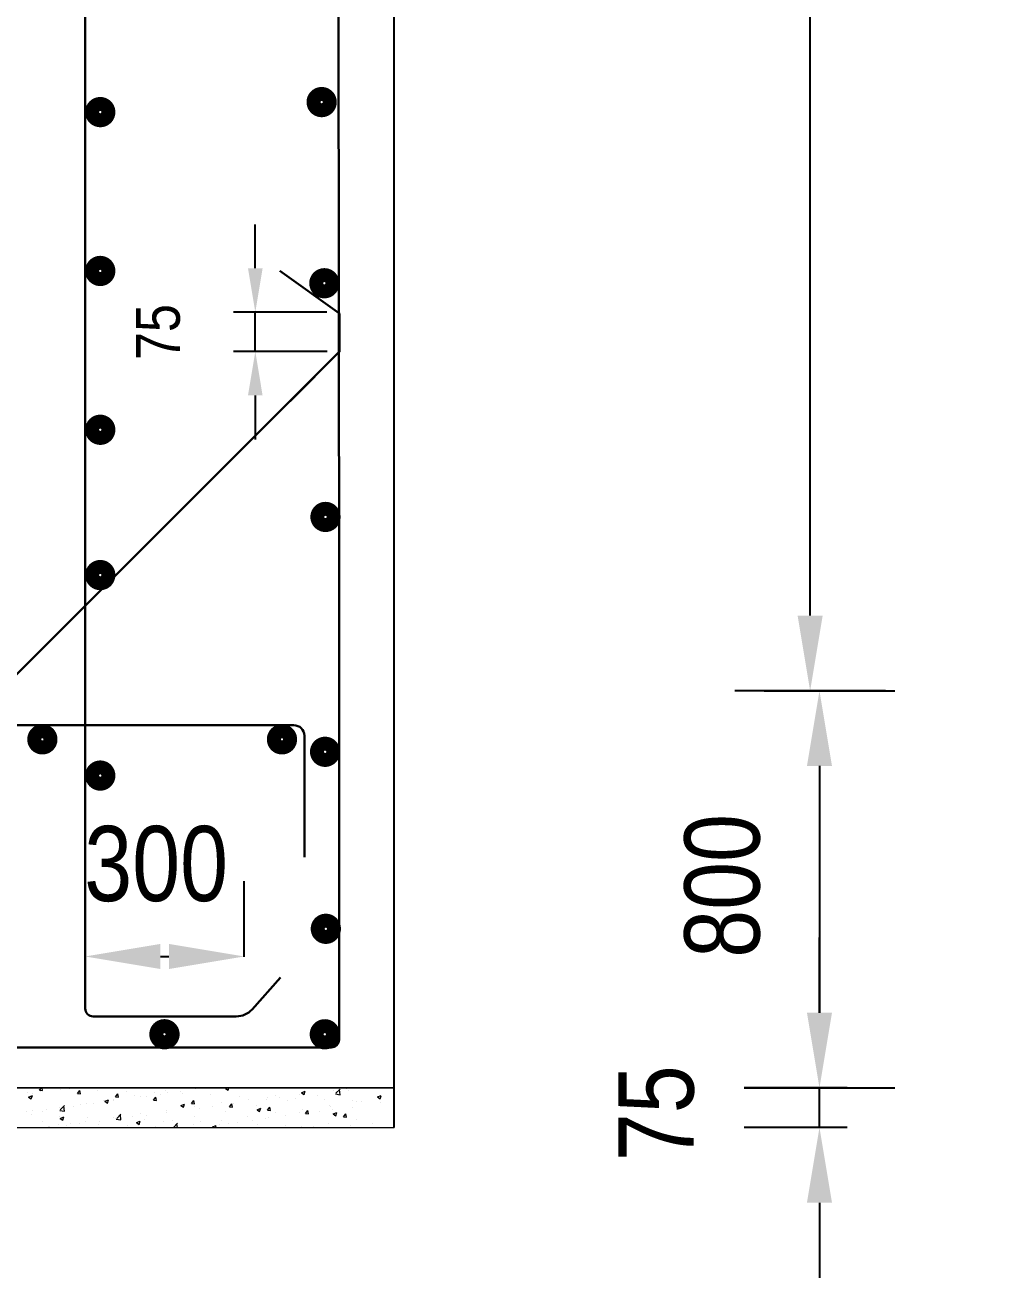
# Model space of a CAD drawing. Extents: x -119161 to 3778985, y -718511 to -30958.
# Drawn here: x 2992326 to 2995408, y -265149 to -261150 of the extents above; entities that cross this region are included whole.
import ezdxf

# ---------------------------------------------------------------- set-up
doc = ezdxf.new("R2010")
doc.units = 0
doc.header["$MEASUREMENT"] = 0
doc.layers.get('DEFPOINTS').update_dxf_attribs({"linetype": 'CONTINUOUS'})
doc.layers.add('Dim', color=7, linetype='CONTINUOUS', lineweight=9)
doc.layers.add('ROD', color=1, linetype='CONTINUOUS', lineweight=30)
doc.layers.add('LINE', color=7, linetype='CONTINUOUS')
doc.styles.add('ARIAL', font='ARIALN.TTF')
doc.styles.add('DIM', font='isocp3.shx')
doc.styles.add('dimText', font='ARIALN.TTF')
doc.dimstyles.new('dim n_120', dxfattribs={"dimtxt": 240, "dimasz": 240, "dimexe": 240, "dimexo": 150, "dimgap": 100, "dimtad": 2, "dimdec": 0, "dimzin": 0, "dimdsep": 46, "dimtxsty": 'DIM', "dimcen": 350, "dimclrd": 5, "dimclre": 5, "dimclrt": 7, "dimadec": 0, "dimazin": 0, "dimtfac": 1, "dimtdec": 0, "dimtmove": 0, "dimatfit": 3, "dimfxl": 240, "dimfxlon": 1, "dimtolj": 1, "dimtzin": 0, "dimarcsym": 0})
doc.dimstyles.new('dim_70', dxfattribs={"dimtxt": 140, "dimasz": 140, "dimexe": 70, "dimexo": 40, "dimgap": 50, "dimtad": 1, "dimdec": 0, "dimzin": 0, "dimdsep": 46, "dimtxsty": 'ARIAL', "dimcen": 0.09, "dimclrd": 5, "dimclre": 5, "dimclrt": 7, "dimadec": 0, "dimazin": 0, "dimtfac": 1, "dimtdec": 0, "dimtmove": 0, "dimatfit": 3, "dimfxl": 1, "dimtolj": 1, "dimtzin": 0, "dimarcsym": 0})

# ---------------------------------------------------------------- blocks, each defined once
blk = doc.blocks.new('*D1205')
at = {"layer": 'DEFPOINTS', "color": 0, "lineweight": -2, "ltscale": 50}
for p in [(2994533.9, -263275.1), (2994240.2, -264542.6), (2994860.9, -264542.6)]:
    blk.add_point(p, dxfattribs=at)
at = {"layer": 'Dim', "color": 5, "lineweight": -2, "ltscale": 50}
for p, q in [((2994683.9, -263275.1), (2995100.9, -263275.1)), ((2994860.9, -263515.1), (2994860.9, -264302.6)), ((2994620.9, -264542.6), (2995100.9, -264542.6))]:
    blk.add_line(p, q, dxfattribs=at)
for points in [[(2994820.9, -263515.1), (2994900.9, -263515.1), (2994860.9, -263275.1)], [(2994820.9, -264302.6), (2994900.9, -264302.6), (2994860.9, -264542.6)]]:
    blk.add_solid(points, dxfattribs=at)
at = {"layer": 'Dim', "color": 7, "ltscale": 50, "insert": (2994551.5, -263897.9), "char_height": 240, "attachment_point": 5, "rotation": 90, "style": 'dimText'}
blk.add_mtext('\\A1;800 ', dxfattribs=at)
blk = doc.blocks.new('*D1210')
at = {"layer": 'DEFPOINTS', "color": 0, "lineweight": -2, "ltscale": 50}
for p in [(2993025.2, -264123.2), (2992518.2, -264274.8), (2993025.2, -264274.8)]:
    blk.add_point(p, dxfattribs=at)
at = {"layer": 'Dim', "color": 5, "lineweight": -2, "ltscale": 50}
for p, q in [((2992518.2, -264124.8), (2992518.2, -263883.2)), ((2993025.2, -264124.8), (2993025.2, -263883.2)), ((2992758.2, -264123.2), (2992785.2, -264123.2))]:
    blk.add_line(p, q, dxfattribs=at)
for points in [[(2992758.2, -264083.2), (2992758.2, -264163.2), (2992518.2, -264123.2)], [(2992785.2, -264083.2), (2992785.2, -264163.2), (2993025.2, -264123.2)]]:
    blk.add_solid(points, dxfattribs=at)
at = {"layer": 'Dim', "color": 7, "ltscale": 50, "insert": (2992744.4, -263828.2), "char_height": 240, "attachment_point": 5, "style": 'dimText'}
blk.add_mtext('\\A1;300', dxfattribs=at)
blk = doc.blocks.new('*D1211')
at = {"layer": 'DEFPOINTS', "color": 0, "lineweight": -2, "ltscale": 50}
for p in [(2993060.8, -262066.2), (2993329.4, -262066.2), (2993329.6, -262192.5)]:
    blk.add_point(p, dxfattribs=at)
at = {"layer": 'Dim', "color": 5, "lineweight": -2, "ltscale": 50}
for p, q in [((2993060.8, -261926.2), (2993060.8, -261786.2)), ((2993289.4, -262066.2), (2992990.8, -262066.2)), ((2993060.8, -262192.5), (2993060.8, -262066.2)), ((2993289.6, -262192.5), (2992990.8, -262192.5)), ((2993060.8, -262332.5), (2993060.8, -262472.5))]:
    blk.add_line(p, q, dxfattribs=at)
for points in [[(2993037.4, -261926.2), (2993084.1, -261926.2), (2993060.8, -262066.2)], [(2993037.4, -262332.5), (2993084.1, -262332.5), (2993060.8, -262192.5)]]:
    blk.add_solid(points, dxfattribs=at)
at = {"layer": 'Dim', "color": 7, "lineweight": 18, "ltscale": 50, "insert": (2992751, -262129.9), "char_height": 140, "attachment_point": 5, "rotation": 90, "style": 'ARIAL'}
blk.add_mtext('\\A1;75', dxfattribs=at)
blk = doc.blocks.new('*D1214')
at = {"layer": 'DEFPOINTS', "color": 0, "lineweight": -2, "ltscale": 50}
for p in [(2994860.9, -264542.6), (2995099.5, -264542.6), (2995099.5, -264669.3)]:
    blk.add_point(p, dxfattribs=at)
at = {"layer": 'Dim', "color": 5, "lineweight": -2, "ltscale": 50}
for p, q in [((2994860.9, -264302.6), (2994860.9, -264062.6)), ((2994949.5, -264542.6), (2994620.9, -264542.6)), ((2994860.9, -264669.3), (2994860.9, -264542.6)), ((2994949.5, -264669.3), (2994620.9, -264669.3)), ((2994860.9, -264909.3), (2994860.9, -265149.3))]:
    blk.add_line(p, q, dxfattribs=at)
for points in [[(2994820.9, -264302.6), (2994900.9, -264302.6), (2994860.9, -264542.6)], [(2994820.9, -264909.3), (2994900.9, -264909.3), (2994860.9, -264669.3)]]:
    blk.add_solid(points, dxfattribs=at)
at = {"layer": 'Dim', "color": 7, "ltscale": 50, "insert": (2994341.2, -264623.5), "char_height": 240, "attachment_point": 5, "rotation": 90, "style": 'dimText'}
blk.add_mtext('\\A1;75', dxfattribs=at)
blk = doc.blocks.new('*D1215')
at = {"layer": 'DEFPOINTS', "color": 0, "lineweight": -2, "ltscale": 50}
for p in [(2994831.1, -257781.2), (2995408, -257781.2), (2995247.7, -263275.1)]:
    blk.add_point(p, dxfattribs=at)
at = {"layer": 'Dim', "color": 5, "lineweight": -2, "ltscale": 50}
for p, q in [((2995071.1, -257781.2), (2994591.1, -257781.2)), ((2994831.1, -263035.1), (2994831.1, -258021.2)), ((2995071.1, -263275.1), (2994591.1, -263275.1))]:
    blk.add_line(p, q, dxfattribs=at)
for points in [[(2994791.1, -258021.2), (2994871.1, -258021.2), (2994831.1, -257781.2)], [(2994791.1, -263035.1), (2994871.1, -263035.1), (2994831.1, -263275.1)]]:
    blk.add_solid(points, dxfattribs=at)
at = {"layer": 'Dim', "color": 7, "ltscale": 50, "insert": (2994698.6, -260528.1), "char_height": 240, "attachment_point": 5, "rotation": 90, "style": 'dimText'}
blk.add_mtext('\\A1;2500', dxfattribs=at)

msp = doc.modelspace()

# ---------------------------------------------------------------- linework, layer by layer
at = {"layer": 'Dim', "color": 2, "ltscale": 50}
for p, q in [((2992372, -264550.1, 0), (2992378.5, -264542.4, 0)), ((2992382, -264551.1, 0), (2992380.4, -264542.4, 0)), ((2992437.8, -264548.2, 0), (2992437.8, -264548.2, 0)), ((2992439.5, -264544.2, 0), (2992439.5, -264544.2, 0)), ((2992468.3, -264546.1, 0), (2992468.3, -264546.1, 0)), ((2992868.8, -264545.6, 0), (2992868.8, -264545.6, 0)), ((2992965.4, -264544.4, 0), (2992970.7, -264542.4, 0)), ((2992965.4, -264544.4, 0), (2992973.8, -264550.1, 0)), ((2992973.7, -264550.1, 0), (2992976.3, -264542.4, 0)), ((2993298.8, -264543.7, 0), (2993298.8, -264543.7, 0)), ((2993318.1, -264560, 0), (2993331.2, -264546.3, 0)), ((2993331.2, -264564.3, 0), (2993329.3, -264548.2, 0)), ((2993351.8, -264545.7, 0), (2993351.8, -264545.7, 0)), ((2993359.2, -264549.4, 0), (2993359.2, -264549.4, 0)), ((2992333.2, -264558.2, 0), (2992333.2, -264558.2, 0)), ((2992337.6, -264571.9, 0), (2992349.5, -264567.3, 0)), ((2992337.6, -264571.9, 0), (2992346, -264577.5, 0)), ((2992346, -264577.5, 0), (2992349.4, -264567.3, 0)), ((2992351, -264560.1, 0), (2992351, -264560.1, 0)), ((2992372, -264550.1, 0), (2992382.1, -264551, 0)), ((2992375.5, -264552.6, 0), (2992375.5, -264552.6, 0)), ((2992493.2, -264560.7, 0), (2992501.3, -264551, 0)), ((2992493.2, -264560.7, 0), (2992503.3, -264561.6, 0)), ((2992503.2, -264561.7, 0), (2992501.3, -264551.1, 0)), ((2992558.5, -264549.9, 0), (2992558.5, -264549.9, 0)), ((2992577.7, -264583.9, 0), (2992577.7, -264583.9, 0)), ((2992580.5, -264585.4, 0), (2992592.3, -264580.9, 0)), ((2992580.5, -264585.4, 0), (2992588.9, -264591.1, 0)), ((2992588.9, -264591.1, 0), (2992592.3, -264580.9, 0)), ((2992608.1, -264582.8, 0), (2992608.1, -264582.8, 0)), ((2992608.9, -264581, 0), (2992608.9, -264581, 0)), ((2992614.4, -264571.3, 0), (2992622.5, -264561.6, 0)), ((2992614.4, -264571.3, 0), (2992624.5, -264572.2, 0)), ((2992624.5, -264572.3, 0), (2992622.5, -264561.7, 0)), ((2992648.8, -264553.7, 0), (2992648.8, -264553.7, 0)), ((2992676.3, -264567, 0), (2992676.3, -264567, 0)), ((2992695.7, -264569.1, 0), (2992695.7, -264569.1, 0)), ((2992714.9, -264568.8, 0), (2992714.9, -264568.8, 0)), ((2992735.6, -264581.9, 0), (2992743.8, -264572.2, 0)), ((2992735.6, -264581.9, 0), (2992745.7, -264582.8, 0)), ((2992739, -264557.5, 0), (2992739, -264557.5, 0)), ((2992745.7, -264582.9, 0), (2992743.7, -264572.3, 0)), ((2992757.2, -264563.2, 0), (2992757.2, -264563.2, 0)), ((2992774.9, -264550.1, 0), (2992774.9, -264550.1, 0)), ((2992781, -264558.3, 0), (2992781, -264558.3, 0)), ((2992821.2, -264554.8, 0), (2992821.2, -264554.8, 0)), ((2992829.2, -264561.4, 0), (2992829.2, -264561.4, 0)), ((2992856.8, -264592.5, 0), (2992865, -264582.8, 0)), ((2992866.9, -264593.5, 0), (2992864.9, -264582.9, 0)), ((2992919.4, -264565.2, 0), (2992919.4, -264565.2, 0)), ((2993009.6, -264569, 0), (2993009.6, -264569, 0)), ((2993038.9, -264579.1, 0), (2993038.9, -264579.1, 0)), ((2993096.5, -264579.3, 0), (2993096.5, -264579.3, 0)), ((2993099.8, -264572.8, 0), (2993099.8, -264572.8, 0)), ((2993126.7, -264566.5, 0), (2993126.7, -264566.5, 0)), ((2993138.8, -264573.7, 0), (2993138.8, -264573.7, 0)), ((2993162.1, -264583.2, 0), (2993162.1, -264583.2, 0)), ((2993190.1, -264576.6, 0), (2993190.1, -264576.6, 0)), ((2993202.8, -264565.3, 0), (2993202.8, -264565.3, 0)), ((2993208.3, -264558, 0), (2993220.1, -264553.4, 0)), ((2993208.3, -264558, 0), (2993216.7, -264563.6, 0)), ((2993213.4, -264554.6, 0), (2993213.4, -264554.6, 0)), ((2993216.6, -264563.6, 0), (2993220, -264553.4, 0)), ((2993260.7, -264566.3, 0), (2993260.7, -264566.3, 0)), ((2993280.3, -264580.4, 0), (2993280.3, -264580.4, 0)), ((2993309.5, -264551.3, 0), (2993309.5, -264551.3, 0)), ((2993316.2, -264562, 0), (2993331.2, -264564.3, 0)), ((2993370.5, -264584.2, 0), (2993370.5, -264584.2, 0)), ((2993384.5, -264587.3, 0), (2993384.5, -264587.3, 0)), ((2993399.7, -264586.5, 0), (2993399.7, -264586.5, 0)), ((2993451.1, -264571.5, 0), (2993462, -264567.3, 0)), ((2993451.1, -264571.5, 0), (2993459.5, -264577.2, 0)), ((2993459.5, -264577.2, 0), (2993462, -264569.6, 0)), ((2993460.7, -264588, 0), (2993460.7, -264588, 0)), ((2992331.1, -264619.3, 0), (2992331.1, -264619.3, 0)), ((2992345.2, -264628.6, 0), (2992345.2, -264628.6, 0)), ((2992349, -264616.4, 0), (2992349, -264616.4, 0)), ((2992380.6, -264617.7, 0), (2992380.6, -264617.7, 0)), ((2992395.1, -264610.9, 0), (2992395.1, -264610.9, 0)), ((2992435.8, -264604.5, 0), (2992435.8, -264604.5, 0)), ((2992436.8, -264614.7, 0), (2992451.8, -264617.1, 0)), ((2992438.7, -264612.8, 0), (2992451.8, -264599, 0)), ((2992451.8, -264617, 0), (2992449.9, -264601, 0)), ((2992479.2, -264600.8, 0), (2992479.2, -264600.8, 0)), ((2992501.8, -264596.8, 0), (2992501.8, -264596.8, 0)), ((2992521.1, -264593.7, 0), (2992521.1, -264593.7, 0)), ((2992544.1, -264591.2, 0), (2992544.1, -264591.2, 0)), ((2992619, -264640.7, 0), (2992632.2, -264627, 0)), ((2992632.2, -264645, 0), (2992630.3, -264629, 0)), ((2992693.6, -264625.3, 0), (2992693.6, -264625.3, 0)), ((2992776.7, -264621.4, 0), (2992776.7, -264621.4, 0)), ((2992779, -264614.5, 0), (2992779, -264614.5, 0)), ((2992823.4, -264598.9, 0), (2992835.2, -264594.4, 0)), ((2992823.4, -264598.9, 0), (2992831.8, -264604.6, 0)), ((2992831.7, -264604.6, 0), (2992835.2, -264594.4, 0)), ((2992856.8, -264592.5, 0), (2992866.9, -264593.4, 0)), ((2992866.8, -264601.9, 0), (2992866.8, -264601.9, 0)), ((2992883.4, -264607.4, 0), (2992883.4, -264607.4, 0)), ((2992925.8, -264601.8, 0), (2992925.8, -264601.8, 0)), ((2992953.5, -264590, 0), (2992953.5, -264590, 0)), ((2992965, -264617.1, 0), (2992965, -264617.1, 0)), ((2992978.1, -264603.2, 0), (2992986.2, -264593.4, 0)), ((2992978.1, -264603.2, 0), (2992988.2, -264604, 0)), ((2992988.1, -264604.1, 0), (2992986.2, -264593.5, 0)), ((2992989.8, -264593.4, 0), (2992989.8, -264593.4, 0)), ((2993063.6, -264600.1, 0), (2993063.6, -264600.1, 0)), ((2993066.3, -264612.5, 0), (2993078.1, -264607.9, 0)), ((2993066.3, -264612.5, 0), (2993074.7, -264618.1, 0)), ((2993074.6, -264618.1, 0), (2993078.1, -264607.9, 0)), ((2993099.3, -264613.8, 0), (2993107.4, -264604, 0)), ((2993099.3, -264613.8, 0), (2993109.4, -264614.6, 0)), ((2993109.3, -264614.7, 0), (2993107.4, -264604.1, 0)), ((2993124.6, -264622.7, 0), (2993124.6, -264622.7, 0)), ((2993202.6, -264620.3, 0), (2993202.6, -264620.3, 0)), ((2993211.4, -264610.8, 0), (2993211.4, -264610.8, 0)), ((2993220.5, -264624.4, 0), (2993228.6, -264614.7, 0)), ((2993220.5, -264624.4, 0), (2993230.6, -264625.2, 0)), ((2993230.5, -264625.3, 0), (2993228.6, -264614.7, 0)), ((2993265.1, -264617.9, 0), (2993265.1, -264617.9, 0)), ((2993296.7, -264600, 0), (2993296.7, -264600, 0)), ((2993301.2, -264603.4, 0), (2993301.2, -264603.4, 0)), ((2993307.4, -264612.4, 0), (2993307.4, -264612.4, 0)), ((2993309.1, -264626, 0), (2993321, -264621.5, 0)), ((2993309.1, -264626, 0), (2993317.5, -264631.7, 0)), ((2993317.5, -264631.7, 0), (2993320.9, -264621.5, 0)), ((2993341.7, -264635, 0), (2993349.8, -264625.3, 0)), ((2993351.8, -264635.9, 0), (2993349.8, -264625.3, 0)), ((2993371.4, -264603.9, 0), (2993371.4, -264603.9, 0)), ((2992380.8, -264651.4, 0), (2992380.8, -264651.4, 0)), ((2992402.2, -264669.1, 0), (2992403.6, -264667.5, 0)), ((2992403.8, -264669.1, 0), (2992403.5, -264667.6, 0)), ((2992433.7, -264660.7, 0), (2992433.7, -264660.7, 0)), ((2992435.4, -264632.5, 0), (2992435.4, -264632.5, 0)), ((2992438.5, -264639.9, 0), (2992450.4, -264635.4, 0)), ((2992438.5, -264639.9, 0), (2992446.9, -264645.6, 0)), ((2992446.9, -264645.6, 0), (2992450.3, -264635.4, 0)), ((2992457.4, -264663.5, 0), (2992457.4, -264663.5, 0)), ((2992471, -264655.2, 0), (2992471, -264655.2, 0)), ((2992499.7, -264657.9, 0), (2992499.7, -264657.9, 0)), ((2992519.1, -264649.9, 0), (2992519.1, -264649.9, 0)), ((2992525.6, -264636.3, 0), (2992525.6, -264636.3, 0)), ((2992561.3, -264659, 0), (2992561.3, -264659, 0)), ((2992563.7, -264649.5, 0), (2992563.7, -264649.5, 0)), ((2992606.8, -264637.2, 0), (2992606.8, -264637.2, 0)), ((2992615.8, -264640.1, 0), (2992615.8, -264640.1, 0)), ((2992617.2, -264642.7, 0), (2992632.2, -264645, 0)), ((2992651.5, -264662.8, 0), (2992651.5, -264662.8, 0)), ((2992669.3, -264667.8, 0), (2992669.3, -264667.8, 0)), ((2992670.4, -264635.4, 0), (2992670.4, -264635.4, 0)), ((2992681.4, -264653.4, 0), (2992693.2, -264648.9, 0)), ((2992681.4, -264653.4, 0), (2992689.8, -264659.1, 0)), ((2992689.8, -264659.1, 0), (2992693.2, -264648.9, 0)), ((2992706.1, -264643.9, 0), (2992706.1, -264643.9, 0)), ((2992712.7, -264629.8, 0), (2992712.7, -264629.8, 0)), ((2992741.7, -264666.6, 0), (2992741.7, -264666.6, 0)), ((2992767.9, -264650.9, 0), (2992767.9, -264650.9, 0)), ((2992796.3, -264647.7, 0), (2992796.3, -264647.7, 0)), ((2992799.4, -264668.7, 0), (2992812.6, -264655, 0)), ((2992812.1, -264669.1, 0), (2992810.7, -264656.9, 0)), ((2992864.7, -264658.1, 0), (2992864.7, -264658.1, 0)), ((2992866.4, -264634, 0), (2992866.4, -264634, 0)), ((2992881.3, -264668.5, 0), (2992881.3, -264668.5, 0)), ((2992886.5, -264651.5, 0), (2992886.5, -264651.5, 0)), ((2992924.3, -264667, 0), (2992936.1, -264662.4, 0)), ((2992924.3, -264667, 0), (2992927.5, -264669.1, 0)), ((2992933.8, -264669.1, 0), (2992936.1, -264662.4, 0)), ((2992945.3, -264660, 0), (2992945.3, -264660, 0)), ((2992951.5, -264646.2, 0), (2992951.5, -264646.2, 0)), ((2992976.7, -264655.3, 0), (2992976.7, -264655.3, 0)), ((2993005.5, -264654.2, 0), (2993005.5, -264654.2, 0)), ((2993036.8, -264635.4, 0), (2993036.8, -264635.4, 0)), ((2993052, -264646, 0), (2993052, -264646, 0)), ((2993066.9, -264659.1, 0), (2993066.9, -264659.1, 0)), ((2993094.3, -264640.4, 0), (2993094.3, -264640.4, 0)), ((2993104.1, -264637.3, 0), (2993104.1, -264637.3, 0)), ((2993157.1, -264663, 0), (2993157.1, -264663, 0)), ((2993158.3, -264632, 0), (2993158.3, -264632, 0)), ((2993209.3, -264667.1, 0), (2993209.3, -264667.1, 0)), ((2993247.4, -264666.8, 0), (2993247.4, -264666.8, 0)), ((2993294.7, -264656.3, 0), (2993294.7, -264656.3, 0)), ((2993341.7, -264635, 0), (2993351.8, -264635.9, 0)), ((2993365.7, -264662.6, 0), (2993365.7, -264662.6, 0)), ((2993382.5, -264643.6, 0), (2993382.5, -264643.6, 0)), ((2993433.7, -264656.5, 0), (2993433.7, -264656.5, 0))]:
    msp.add_line(p, q, dxfattribs=at)
at = {"layer": 'LINE'}
msp.add_line((2993504.3, -264668.6, 0), (2993504.2, -252205.6, 0), dxfattribs=at)
at = {"layer": 'LINE', "lineweight": 18}
for p, q in [((2984868.6, -264542.6, 0), (2993504.3, -264541.8, 0)), ((2984868.6, -264669.3, 0), (2993504.3, -264668.6, 0))]:
    msp.add_line(p, q, dxfattribs=at)
at = {"layer": 'LINE', "lineweight": 18, "elevation": 0}
msp.add_lwpolyline([(2984868.6, -264542.6), (2993504.3, -264542.6)], dxfattribs=at)
at = {"layer": 'ROD'}
for p, q in [((2992518.2, -264289.1, 0), (2992518.2, -252516.5, 0)), ((2993328.2, -263016.5, 0), (2993318.9, -252517.4, 0)), ((2993328.2, -263016.5, 0), (2993328.2, -264388, 0)), ((2989179, -263384.9, 0), (2993183.6, -263384.9, 0)), ((2993217.4, -263418.7, 0), (2993217.4, -263806.1, 0)), ((2993141.6, -264190.2, 0), (2993050.4, -264292, 0)), ((2993000.1, -264314.5, 0), (2992543.5, -264314.5, 0)), ((2993302.9, -264413.3, 0), (2989179, -264415.8, 0))]:
    msp.add_line(p, q, dxfattribs=at)
at = {"layer": 'ROD', "const_width": 51.9, "elevation": 0}
for points in [[(2993251.9, -261387.4, 1), (2993293.1, -261404.5, 1)], [(2992544.9, -261420.9, 1), (2992587.3, -261435, 1)], [(2992544.9, -261927.9, 1), (2992587.3, -261942, 1)], [(2993260.5, -261965.7, 1), (2993301.7, -261982.8, 1)], [(2992544.9, -262434.9, 1), (2992587.3, -262449, 1)], [(2993264.1, -262711.6, 1), (2993305.3, -262728.7, 1)], [(2992544.9, -262912.8, -1), (2992587.3, -262898.7, -1)], [(2992360.2, -263423.1, 1), (2992402.6, -263437.2, 1)], [(2993124.7, -263423.1, 1), (2993167.1, -263437.2, 1)], [(2993262.3, -263462.8, 1), (2993304.6, -263476.9, 1)], [(2992544.9, -263552.8, -1), (2992587.3, -263538.7, -1)], [(2993264.7, -264027.8, 1), (2993307, -264041.9, 1)], [(2992749.7, -264364.4, 1), (2992792.1, -264378.5, 1)], [(2992749.7, -264364.4, 1), (2992792.1, -264378.5, 1)], [(2992750, -264364.4, 1), (2992792.3, -264378.5, 1)], [(2993261.4, -264364.5, 1), (2993303.8, -264378.6, 1)]]:
    msp.add_lwpolyline(points, format="xyb", close=True, dxfattribs=at)
at = {"layer": 'ROD', "elevation": 0}
for points in [[(2993171.8, -262350.3), (2993329.6, -262192.5), (2993329.6, -262192.5), (2993329.4, -262071.2), (2993139, -261934.3)], [(2991107.5, -264414.6), (2993327.5, -262194.6)]]:
    msp.add_lwpolyline(points, dxfattribs=at)
at = {"layer": 'ROD'}
for centre, radius, start, end in [((2993183.6, -263418.7, 0), 33.8, 0, 90), ((2992543.5, -264289.1, 0), 25.4, 180, 270), ((2993000.1, -264246.9, 0), 67.6, 270, 318.1554), ((2993302.9, -264388, 0), 25.4, 270, 0)]:
    msp.add_arc(centre, radius, start, end, dxfattribs=at)

# ---------------------------------------------------------------- dimensions: what is measured, and where the dimension line sits
at = {"layer": 'Dim', "ltscale": 50}
dim = msp.add_linear_dim(base=(2994831.1, -257781.2, 0), p1=(2995247.7, -263275.1, 0), p2=(2995408, -257781.2, 0), angle=90, text='2500', dimstyle='dim n_120', override={"dimgap": 10, "dimtxsty": 'dimText', "dimtmove": 2}, dxfattribs=at)
dim.commit()
dim.dimension.update_dxf_attribs({"geometry": '*D1215', "text_midpoint": (2994698.6, -260528.1, 0)})
at = {"layer": 'Dim', "lineweight": 18, "ltscale": 50}
dim = msp.add_linear_dim(base=(2993060.8, -262066.2, 0), p1=(2993329.6, -262192.5, 0), p2=(2993329.4, -262066.2, 0), angle=90, text='75', dimstyle='dim_70', override={"dimtxsty": 'ARIAL', "dimtmove": 2}, dxfattribs=at)
dim.commit()
dim.dimension.update_dxf_attribs({"geometry": '*D1211', "text_midpoint": (2992751, -262129.9, 0), "dimtype": 160})
at = {"layer": 'Dim', "ltscale": 50}
for base, p1, p2, angle, text, picture, middle in [((2994860.9, -264542.6, 0), (2994533.9, -263275.1, 0), (2994240.2, -264542.6, 0), 270, '800 ', '*D1205', (2994551.5, -263897.9, 0)), ((2993025.2, -264123.2, 0), (2992518.2, -264274.8, 0), (2993025.2, -264274.8, 0), 180, '300', '*D1210', (2992744.4, -263828.2, 0)), ((2994860.9, -264542.6, 0), (2995099.5, -264669.3, 0), (2995099.5, -264542.6, 0), 270, '75', '*D1214', (2994341.2, -264623.5, 0))]:
    dim = msp.add_linear_dim(base=base, p1=p1, p2=p2, angle=angle, text=text, dimstyle='dim n_120', override={"dimgap": 10, "dimtxsty": 'dimText', "dimtmove": 2}, dxfattribs=at)
    dim.commit()
    dim.dimension.update_dxf_attribs({"geometry": picture, "text_midpoint": middle, "dimtype": 160})

doc.saveas('drawing.dxf')
